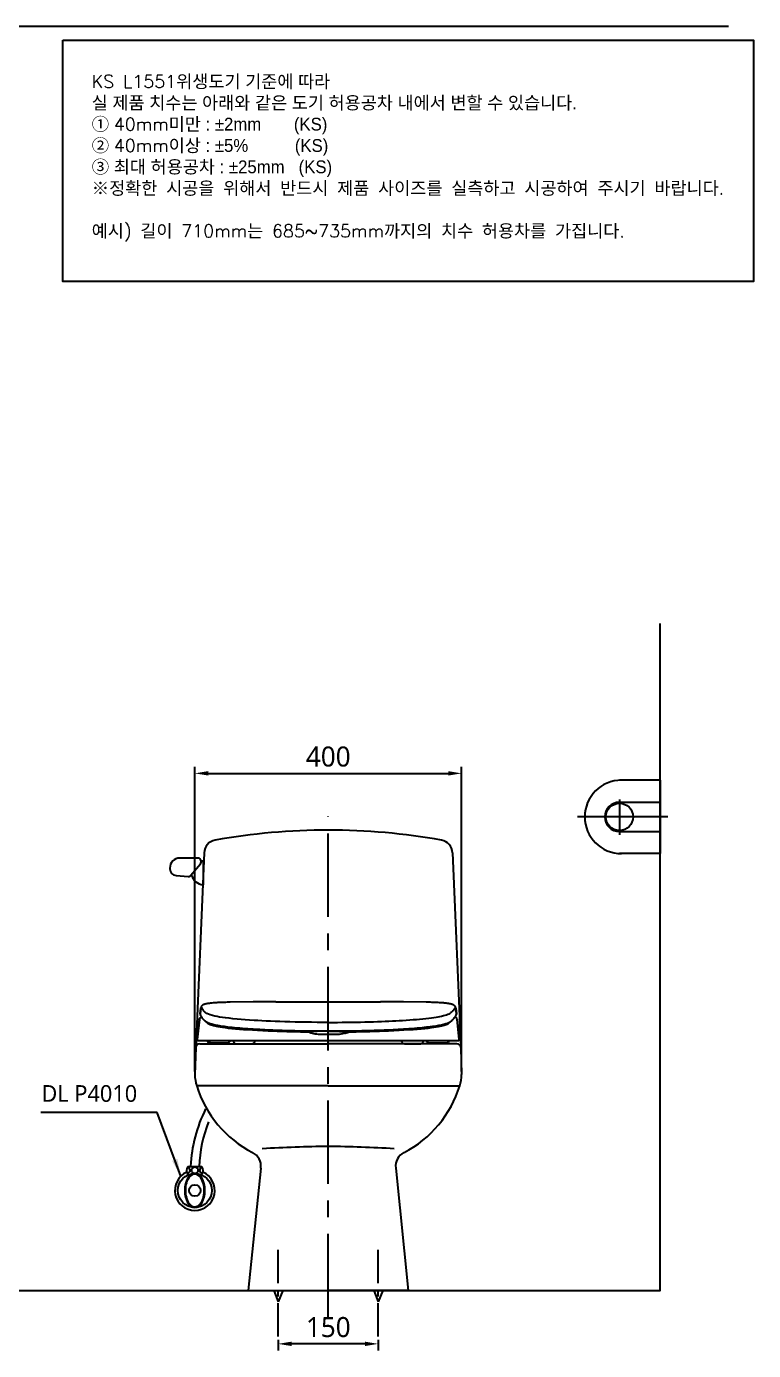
# Model space of a CAD drawing. Extents: x 3038 to 5344, y 55 to 2342.
# Drawn here: x 4255 to 5344, y 218 to 2203 of the extents above; entities that cross this region are included whole.
import ezdxf

# ---------------------------------------------------------------- set-up
doc = ezdxf.new("R2010")
doc.units = 0
doc.header["$LTSCALE"] = 20
doc.header["$MEASUREMENT"] = 0
doc.linetypes.add('CENTER', pattern=[2, 1.25, -0.25, 0.25, -0.25])
doc.layers.get('0').update_dxf_attribs({"linetype": 'CONTINUOUS'})
doc.layers.get('DEFPOINTS').update_dxf_attribs({"linetype": 'CONTINUOUS'})
for name, color, linetype in [('1', 1, 'CONTINUOUS'), ('2', 2, 'CONTINUOUS'), ('3', 3, 'CONTINUOUS'), ('4', 4, 'CONTINUOUS'), ('6', 6, 'CONTINUOUS'), ('CENTER', 2, 'CENTER'), ('FAUCET', 4, 'CONTINUOUS')]:
    doc.layers.add(name, color=color, linetype=linetype)
doc.styles.add('GHS', font='romans', dxfattribs={"bigfont": 'ghs'})
doc.styles.add('ROMANS', font='romans', dxfattribs={"height": 10.144927})
doc.styles.get("Standard").update_dxf_attribs({"font": 'NanumGothic.ttf'})
doc.dimstyles.new('ISO-25', dxfattribs={"dimtxt": 20, "dimasz": 20, "dimexe": 3, "dimexo": 1, "dimgap": 5, "dimtad": 1, "dimtoh": 1, "dimdec": 0, "dimtxsty": 'Standard', "dimcen": 0, "dimclrd": 3, "dimclre": 3, "dimclrt": 2, "dimadec": 0, "dimazin": 0, "dimtfac": 1, "dimtdec": 0, "dimtmove": 0, "dimatfit": 3, "dimfxl": 0, "dimarcsym": 0})
doc.dimstyles.get("Standard").update_dxf_attribs({"dimtxt": 2.7, "dimasz": 2, "dimexe": 2, "dimexo": 1, "dimgap": 1.5, "dimtad": 1, "dimlfac": 10, "dimzin": 0, "dimdsep": 46, "dimtxsty": 'Standard', "dimcen": 0, "dimclrt": 2, "dimadec": 0, "dimazin": 0, "dimtfac": 1, "dimtofl": 0, "dimtmove": 0, "dimatfit": 3, "dimfxl": 0, "dimtolj": 1, "dimtzin": 0, "dimarcsym": 0})

# ---------------------------------------------------------------- blocks, each defined once
blk = doc.blocks.new('*D39')
at = {"layer": '1', "color": 3, "lineweight": -2}
for p, q in [((4632, 233.9), (4632, 218)), ((4762, 228), (4652, 228)), ((4782, 233.9), (4782, 218))]:
    blk.add_line(p, q, dxfattribs=at)
at = {"layer": '1', "color": 3}
for points in [[(4652, 231.3), (4652, 224.7), (4632, 228)], [(4762, 231.3), (4762, 224.7), (4782, 228)]]:
    blk.add_solid(points, dxfattribs=at)
at = {"layer": 'DEFPOINTS', "color": 0}
for p in [(4632, 238.9), (4782, 238.9), (4632, 228)]:
    blk.add_point(p, dxfattribs=at)
at = {"layer": '1', "color": 2, "insert": (4707, 253), "char_height": 30, "attachment_point": 5}
blk.add_mtext('\\A1;150', dxfattribs=at)
blk = doc.blocks.new('*D27')
at = {"layer": '1', "color": 3, "lineweight": -2}
for p, q in [((4507.1, 636.3), (4507.1, 1093.3)), ((4906.9, 636.3), (4906.9, 1093.3)), ((4527.1, 1083.3), (4886.9, 1083.3))]:
    blk.add_line(p, q, dxfattribs=at)
at = {"layer": '1', "color": 3}
for points in [[(4527.1, 1086.6), (4527.1, 1080), (4507.1, 1083.3)], [(4886.9, 1086.6), (4886.9, 1080), (4906.9, 1083.3)]]:
    blk.add_solid(points, dxfattribs=at)
at = {"layer": 'DEFPOINTS', "color": 0}
for p in [(4906.9, 1083.3), (4507.1, 631.3), (4906.9, 631.3)]:
    blk.add_point(p, dxfattribs=at)
at = {"layer": '1', "color": 2, "insert": (4707, 1108.3), "char_height": 30, "attachment_point": 5}
blk.add_mtext('\\A1;400', dxfattribs=at)
blk = doc.blocks.new('*D30')
at = {"layer": '1', "color": 3, "lineweight": -2}
for p, q in [((4632, 233.9), (4632, 218)), ((4762, 228), (4652, 228)), ((4782, 233.9), (4782, 218))]:
    blk.add_line(p, q, dxfattribs=at)
at = {"layer": '1', "color": 3}
for points in [[(4652, 231.3), (4652, 224.7), (4632, 228)], [(4762, 231.3), (4762, 224.7), (4782, 228)]]:
    blk.add_solid(points, dxfattribs=at)
at = {"layer": 'DEFPOINTS', "color": 0}
for p in [(4632, 238.9), (4782, 238.9), (4632, 228)]:
    blk.add_point(p, dxfattribs=at)
at = {"layer": '1', "color": 2, "insert": (4707, 253), "char_height": 30, "attachment_point": 5}
blk.add_mtext('\\A1;150', dxfattribs=at)
blk = doc.blocks.new('A$C20BB425E')
at = {"color": 2, "ltscale": 50}
for p, q in [((196.4, 63), (196.4, 63)), ((5.3, 53.6), (4.3, 44.7)), ((388.5, 44.7), (387.5, 53.6)), ((3.4, 36.5), (0, 6.2)), ((392.8, 6.2), (389.4, 36.5)), ((1.1, 4.9), (10.3, 4.9)), ((10.3, 4.9), (26.4, 4.9)), ((26.4, 4.9), (95.1, 4.9)), ((95.1, 4.9), (297.7, 4.9)), ((297.7, 4.9), (366.4, 4.9)), ((366.4, 4.9), (382.4, 4.9)), ((382.4, 4.9), (391.7, 4.9))]:
    blk.add_line(p, q, dxfattribs=at)
for points in [[(29.2, 61.5), (27.4, 61.4), (25.5, 61.2), (23.8, 61.1), (22.1, 60.9), (20.9, 60.8), (19.7, 60.6), (18.6, 60.5), (17.8, 60.4), (17.3, 60.3), (17, 60.3), (16.7, 60.2), (16.4, 60.2), (16, 60.1), (15.5, 60.1), (15, 60), (14.4, 59.9), (13.8, 59.7), (13, 59.6), (12.2, 59.4), (11.5, 59.2), (11, 59.1), (10.7, 59), (10.4, 58.9), (10, 58.7), (9.6, 58.6), (9.2, 58.4), (8.9, 58.2), (8.5, 58.1), (8, 57.8), (7.6, 57.5), (7.2, 57.1), (6.8, 56.8), (6.5, 56.4), (6.3, 56.2), (6.1, 55.9), (5.9, 55.5), (5.7, 55), (5.5, 54.4), (5.3, 53.8)], [(49.6, 62.2), (47.5, 62.1), (45, 62.1), (42.6, 62), (40.4, 62), (38.2, 61.9), (36.2, 61.8), (34.3, 61.7), (32.5, 61.7), (30.9, 61.6), (29.4, 61.5), (29.2, 61.5)], [(118, 62.8), (83.8, 62.6), (49.6, 62.2)], [(49.6, 62.2), (49.6, 62.2)], [(49.6, 62.2), (49.6, 62.2)], [(49.6, 62.2), (49.6, 62.2)], [(118, 62.8), (157.2, 62.9), (196.4, 63)], [(196.4, 63), (235.6, 62.9), (274.8, 62.8)], [(343.2, 62.2), (309, 62.6), (274.8, 62.8)], [(358.1, 61.8), (356.6, 61.8), (354.2, 61.9), (351.6, 62), (349.5, 62.1), (347.4, 62.1), (345.1, 62.1), (343.2, 62.2)], [(387.5, 53.8), (387.3, 54.6), (387, 55.3), (386.7, 55.9), (386.4, 56.3), (386.2, 56.6), (386, 56.8), (385.8, 57), (385.3, 57.4), (384.8, 57.8), (384.3, 58.1), (383.8, 58.3), (383.5, 58.5), (383, 58.6), (382.6, 58.8), (382.2, 58.9), (381.9, 59), (381.5, 59.1), (381.1, 59.2), (380.6, 59.4), (380.1, 59.5), (379.4, 59.6), (378.9, 59.8), (378.3, 59.9), (377.7, 60), (377.2, 60.1), (376.7, 60.2), (376.3, 60.2), (375.9, 60.3), (375.4, 60.4), (374.8, 60.4), (374.2, 60.5), (373.5, 60.6), (372.8, 60.7), (372, 60.8), (371.1, 60.9), (370.1, 61), (368.9, 61.1), (367.6, 61.2), (366.2, 61.3), (364.6, 61.4), (362.9, 61.5), (361, 61.6), (358.9, 61.7), (358.1, 61.8)], [(6.1, 40.5), (6, 40.5), (5.8, 40.3), (5.5, 40.1), (5.3, 39.9), (5, 39.7), (4.7, 39.4), (4.4, 39), (4.1, 38.5), (3.8, 38), (3.5, 37.3), (3.4, 36.6)], [(3.4, 36.4), (3.5, 37.2), (3.9, 38), (4.3, 38.8), (5, 39.5), (5.7, 40.1), (6.2, 40.4)], [(4.3, 44.6), (5.3, 53.5)], [(4.3, 44.6), (4.3, 44.4), (4.3, 44.3)], [(4.3, 44.5), (4.3, 44.5), (4.3, 44.4)], [(4.3, 44.3), (4.3, 44.2)], [(4.3, 44.2), (4.4, 44.2), (4.4, 44), (4.5, 43.8), (4.6, 43.6), (4.6, 43.4), (4.7, 43.2), (4.8, 43.1), (4.8, 42.9), (4.9, 42.8), (4.9, 42.7), (5, 42.6), (5, 42.5), (5, 42.4), (5.1, 42.3), (5.1, 42.2), (5.2, 42), (5.3, 41.9), (5.4, 41.7), (5.5, 41.5), (5.6, 41.3), (5.7, 41.1), (5.9, 40.8), (6.1, 40.5), (6.3, 40.2), (6.5, 39.9), (6.7, 39.6), (6.9, 39.3), (7.1, 39), (8.1, 37.7), (9.3, 36.5), (10.5, 35.3), (10.7, 35.1), (11, 34.9), (11.2, 34.6), (11.4, 34.5), (11.6, 34.4), (11.7, 34.2), (11.9, 34.1), (12, 34), (12.2, 33.8), (12.3, 33.7), (12.4, 33.6), (12.5, 33.6), (12.6, 33.5), (12.7, 33.4), (12.8, 33.3), (13, 33.2), (13.1, 33.1), (13.3, 33), (13.5, 32.8), (13.7, 32.7), (14, 32.5), (14.3, 32.4), (14.5, 32.2), (14.8, 32.1), (15, 32), (15.2, 31.9), (15.4, 31.8), (15.6, 31.7), (15.9, 31.6), (16.3, 31.4), (16.8, 31.2), (17.4, 31), (17.9, 30.8), (18.5, 30.6), (19.2, 30.4), (19.8, 30.2), (20.5, 30), (21.9, 29.6), (23.4, 29.2), (25.1, 28.8), (26.8, 28.4), (28.6, 28), (30.6, 27.6), (32.8, 27.2), (35.1, 26.9), (37.6, 26.5), (40.2, 26.1), (43, 25.8), (46, 25.4), (49.2, 25), (52.6, 24.7), (56.1, 24.3), (59.8, 24), (63.7, 23.7), (67.6, 23.3), (71.7, 23), (75.9, 22.7), (80.3, 22.4), (83.6, 22.2), (87, 22), (90.4, 21.8), (93.8, 21.6), (97.4, 21.4), (101.1, 21.2), (104.9, 21), (109.1, 20.8), (113.5, 20.6), (118, 20.4), (122.7, 20.3), (127.4, 20.1), (132, 20), (136.6, 19.8), (141.4, 19.7), (146.2, 19.6), (151, 19.5), (155.9, 19.4), (160.5, 19.3), (165.1, 19.3), (166.5, 19.3), (167.9, 19.2), (169.4, 19.2), (171, 19.2), (172.8, 19.2), (174.8, 19.2), (176.9, 19.2), (179.2, 19.1), (181.7, 19.1), (184.4, 19.1), (187.1, 19.1), (190.1, 19.1), (193.2, 19.1), (196.4, 19.1)], [(5.3, 53.6), (5.3, 53.8)], [(5.3, 53.5), (5.3, 53.6)], [(6, 55.6), (6.1, 55.2), (6.2, 54.8), (6.4, 54.4), (6.6, 54), (6.7, 53.6), (6.9, 53.3), (7.1, 53), (7.2, 52.6), (7.3, 52.5), (7.4, 52.4), (7.4, 52.2), (7.5, 52.1), (7.6, 52), (7.7, 51.9), (7.7, 51.8), (7.9, 51.5), (8, 51.3), (8.2, 51.1), (8.3, 50.8), (8.5, 50.6), (8.7, 50.3), (8.9, 50.1), (9.1, 49.8), (9.3, 49.5), (9.6, 49.2), (9.8, 49), (10.1, 48.7), (10.4, 48.4), (10.7, 48.1), (11.1, 47.8), (11.5, 47.5), (11.8, 47.2), (12.2, 46.9), (12.6, 46.6), (13.1, 46.3)], [(196.4, 32), (188, 32), (179.6, 32), (171.2, 32.1), (163, 32.2), (154.8, 32.3), (146.8, 32.5), (139, 32.7), (131.3, 32.9), (123.9, 33.1), (116.7, 33.4), (109.8, 33.6), (103.2, 33.9), (97, 34.3), (91, 34.6), (85.2, 35), (78.3, 35.4), (71.8, 35.9), (65.6, 36.4), (59.7, 36.9), (53.4, 37.5), (47.7, 38.1), (42.4, 38.7), (37.7, 39.4), (33.4, 40), (29.8, 40.7), (26.6, 41.4), (22.7, 42.3), (19.4, 43.3), (16.7, 44.2), (14.6, 45.2), (13.1, 46.3)], [(196.4, 32), (203.4, 32), (210.4, 32), (217.4, 32.1), (224.3, 32.1), (231.2, 32.2), (238, 32.3), (244.7, 32.4), (251.2, 32.6), (257.7, 32.8), (264, 32.9), (270.1, 33.1), (276.1, 33.4), (281.8, 33.6), (287.4, 33.8), (292.7, 34.1), (297.9, 34.4), (302.8, 34.7), (307.6, 35), (313.1, 35.3), (318.4, 35.7), (323.5, 36.1), (328.4, 36.5), (333.1, 36.9), (338, 37.4), (342.7, 37.9), (347, 38.3), (351.1, 38.8), (354.8, 39.3), (358.1, 39.8), (361.1, 40.4), (363.8, 40.9), (366.2, 41.4), (369, 42.1), (371.6, 42.7), (373.8, 43.4), (375.8, 44.1), (377.4, 44.8), (378.7, 45.5), (379.7, 46.3)], [(196.4, 19.1), (199.9, 19.1), (203.2, 19.1), (206.3, 19.1), (209.3, 19.1), (212, 19.1), (214.6, 19.1), (216.8, 19.2), (218.9, 19.2), (220.8, 19.2), (222.5, 19.2), (224.1, 19.2), (226.6, 19.3), (229.2, 19.3), (231.7, 19.3), (234.3, 19.4), (236.9, 19.4), (241.8, 19.5), (246.6, 19.6), (251.4, 19.7), (256.2, 19.8), (260.8, 20), (265.4, 20.1), (270.4, 20.3), (275.3, 20.4), (280.1, 20.6), (284.7, 20.8), (289.2, 21), (293.6, 21.3), (297.5, 21.5), (301.4, 21.7), (305.2, 21.9), (308.9, 22.2), (312.5, 22.4), (316.9, 22.7), (321.2, 23), (325.4, 23.4), (329.4, 23.7), (333.2, 24), (336.9, 24.4), (340.3, 24.7), (343.6, 25.1), (346.8, 25.4), (349.8, 25.8), (352.7, 26.1), (355.4, 26.5), (357.9, 26.9), (360.2, 27.3), (362.3, 27.7), (364.2, 28), (366, 28.4), (367.7, 28.8), (369.4, 29.2), (371, 29.6), (372.5, 30.1), (373.9, 30.5), (375.1, 30.9), (376.3, 31.4), (376.7, 31.5), (377.1, 31.7), (377.4, 31.8), (377.7, 32), (377.9, 32.1), (378.1, 32.2), (378.4, 32.3), (378.6, 32.4), (378.8, 32.5), (379, 32.7), (379.2, 32.8), (379.4, 32.9), (379.6, 33.1), (379.8, 33.2), (379.9, 33.3), (380.1, 33.4), (380.2, 33.5), (380.3, 33.5), (380.4, 33.6), (380.5, 33.7), (380.6, 33.8), (380.7, 33.9), (380.8, 34), (381, 34.1), (381.1, 34.3), (381.3, 34.4), (381.4, 34.5), (381.7, 34.8), (382, 35), (382.2, 35.2), (382.5, 35.5), (383.3, 36.3), (384.1, 37.1), (385, 38.1), (385.8, 39.1), (386, 39.5), (386.3, 39.8), (386.5, 40.2), (386.7, 40.5), (386.9, 40.8), (387.1, 41.1), (387.2, 41.3), (387.3, 41.5), (387.4, 41.8), (387.5, 42), (387.6, 42.2), (387.8, 42.4), (387.8, 42.5), (387.9, 42.6), (387.9, 42.7), (388, 42.9), (388, 43), (388.1, 43.2), (388.1, 43.3), (388.2, 43.5), (388.3, 43.7), (388.4, 43.9), (388.4, 44.2), (388.5, 44.2)], [(386.8, 55.6), (386.8, 55.6), (386.4, 54.4), (385.9, 53.3), (385.3, 52.2), (384.7, 51.2), (384.1, 50.3), (383.5, 49.5), (382.8, 48.8), (382.1, 48.1), (381.3, 47.4), (380.5, 46.8), (379.7, 46.3)], [(389.4, 36.4), (389.3, 37.2), (388.9, 38.1), (388.4, 38.8), (387.8, 39.5), (387.1, 40.1), (386.6, 40.4)], [(389.4, 36.6), (389.2, 37.3), (389, 38), (388.7, 38.7), (388.3, 39.1), (388, 39.5), (387.7, 39.8), (387.5, 40), (387.3, 40.2), (386.8, 40.4), (386.7, 40.5)], [(387.5, 53.6), (387.5, 53.8)], [(387.5, 53.5), (387.5, 53.6)], [(387.5, 53.5), (388.5, 44.6)], [(388.5, 44.8), (388.5, 44.7)], [(388.5, 44.5), (388.5, 44.6), (388.5, 44.8)], [(388.5, 44.7), (388.5, 44.6)], [(388.5, 44.6), (388.5, 44.4), (388.5, 44.2)], [(388.5, 44.2), (388.5, 44.3)], [(0, 6.1), (0.2, 7.7), (0.4, 9.3), (0.5, 10.9), (0.7, 12.4), (0.9, 13.9), (1, 15), (1.1, 16), (1.2, 17.3), (1.4, 18.7), (1.6, 20.3), (1.8, 21.9), (1.9, 23.4), (2.1, 25.1), (2.3, 26.8), (2.5, 28.2), (2.6, 29.7), (2.8, 31.4), (3, 33.1), (3.2, 34.7), (3.4, 36.4)], [(16.6, 29.9), (14.5, 31.6), (13, 33.2)], [(31.6, 25.2), (29.1, 25.7), (26.7, 26.2), (24.6, 26.7), (22.7, 27.2), (21.1, 27.8), (19.6, 28.3), (18.4, 28.8), (17.4, 29.4), (16.6, 29.9)], [(98.1, 19.3), (90.3, 19.7), (82.9, 20.1), (75.9, 20.6), (69.3, 21), (63.1, 21.5), (57.3, 22), (51.9, 22.5), (47, 23), (42.4, 23.6), (38.4, 24.1), (34.8, 24.6), (31.6, 25.2)], [(361.2, 25.2), (358, 24.6), (354.4, 24.1), (350.4, 23.6), (345.8, 23), (340.9, 22.5), (335.5, 22), (329.7, 21.5), (323.5, 21), (316.8, 20.6), (309.8, 20.1), (302.5, 19.7), (294.7, 19.3)], [(376.2, 29.9), (375.4, 29.3), (374.4, 28.8), (373.1, 28.3), (371.6, 27.7), (369.9, 27.2), (368.1, 26.7), (366, 26.2), (363.7, 25.7), (361.2, 25.2)], [(379.8, 33.2), (378.2, 31.6), (376.2, 29.9)], [(389.4, 36.4), (390.5, 27), (391.7, 16.2), (392.8, 6.1)], [(0, 5.7), (0, 5.9), (0, 6.1)], [(0.1, 6), (0, 6.1)], [(0, 5.8), (0, 5.7)], [(0, 5.7), (0.1, 5.5), (0.2, 5.3), (0.3, 5.2)], [(0.1, 5.9), (0.1, 5.5), (0.4, 5.2), (0.7, 5), (0.9, 4.9)], [(0.3, 5.2), (0.5, 5.1), (0.8, 4.9)], [(0.8, 4.9), (0.9, 4.9)], [(0.9, 4.9), (1.1, 4.9)], [(16.6, 2.3), (16.3, 2.5)], [(16.4, 2.5), (16.3, 2.5)], [(16.3, 2.5), (16.4, 2.5)], [(16.4, 2.5), (16.6, 2.3), (17.3, 1.9), (18, 1.6), (18.6, 1.5)], [(18.8, 1.5), (18.5, 1.5)], [(18.6, 1.5), (18.7, 1.5), (18.8, 1.5)], [(18.6, 1.5), (18.8, 1.5), (19, 1.5), (19.3, 1.5), (19.6, 1.5)], [(18.6, 1.5), (18.8, 1.5), (18.8, 1.5)], [(18.8, 1.5), (19, 1.5)], [(19.7, 1.5), (19.5, 1.5)], [(19.7, 1.5), (19.5, 1.5)], [(44.7, 1.5), (44.9, 1.5)], [(44.9, 1.5), (45.2, 1.5), (45.5, 1.5), (45.7, 1.5), (45.8, 1.5)], [(45.8, 1.5), (46.6, 1.7), (47.3, 2), (48, 2.4), (48.1, 2.5)], [(48, 2.4), (48.5, 2.9), (49, 3.4), (49.5, 4.2), (50, 4.9)], [(53.2, 4.9), (53.3, 4.6), (53.7, 3.6), (54.2, 2.7), (54.9, 1.8), (55.4, 1.2)], [(55.4, 1.2), (55.4, 1.2)], [(55.4, 1.2), (55.4, 1.2), (55.4, 1.2)], [(55.4, 1.2), (55.4, 1.2)], [(55.4, 1.2), (55.7, 0.9), (56.4, 0.5), (56.8, 0.3), (57.1, 0.2), (57.5, 0.1), (57.9, 0)], [(55.5, 1.1), (55.4, 1.2)], [(57.9, 0), (58.2, 0), (58.4, 0)], [(82.2, 0), (82.4, 0), (82.6, 0)], [(82.2, 0), (82.4, 0), (82.6, 0)], [(82.4, 0), (82.4, 0), (82.2, 0)], [(82.6, 0), (83, 0.1), (83.4, 0.2), (83.7, 0.3), (84.1, 0.5), (84.4, 0.7), (84.8, 0.9), (85.1, 1.2)], [(85.1, 1.2), (85, 1.1)], [(85.1, 1.2), (85.6, 1.8), (86.3, 2.7), (86.8, 3.6), (87.2, 4.6), (87.3, 4.9)], [(165.5, 17.3), (160.1, 17.4), (154.7, 17.5), (149.5, 17.6), (144.2, 17.7), (139.1, 17.8), (134.1, 17.9), (129.2, 18.1), (124.3, 18.2), (119.6, 18.4), (115, 18.6), (110.6, 18.7), (106.3, 18.9), (102.1, 19.1), (98.1, 19.3)], [(196.4, 18.9), (195.8, 18.9), (195.1, 18.9), (194.3, 18.9), (193.4, 18.9), (192.5, 18.9), (191.4, 18.8), (190.5, 18.8), (189.8, 18.8), (189.2, 18.8), (188.7, 18.8), (188.4, 18.8), (187.9, 18.8), (187.3, 18.8), (186.7, 18.8), (185.9, 18.7), (185, 18.7), (184.3, 18.7), (183.6, 18.7), (183, 18.7), (182.4, 18.6), (181.7, 18.6), (181, 18.6), (180.2, 18.6), (179.5, 18.5), (178.5, 18.5), (177.5, 18.4), (176.6, 18.4), (175.6, 18.3), (175.3, 18.3), (175, 18.3), (174.7, 18.2), (174.3, 18.2), (174, 18.2), (173.4, 18.1), (172.5, 18.1), (171.8, 18), (171.2, 18), (170.6, 17.9), (170.2, 17.9), (169.9, 17.8), (169.9, 17.8), (169.6, 17.8), (169.3, 17.8), (169, 17.7), (168.7, 17.7), (168.4, 17.7), (166.9, 17.5), (165.5, 17.3)], [(170.5, 15.6), (170.4, 15.7), (170.1, 15.8), (169.8, 16), (169.4, 16.3), (169.1, 16.4), (168.8, 16.5), (168.5, 16.6), (168.2, 16.8), (166.9, 17.1), (165.5, 17.3)], [(196.4, 13.6), (192.7, 13.6), (188.9, 13.6), (185.2, 13.7), (181.6, 13.9), (179.3, 14.1), (177, 14.3), (174.8, 14.7), (172.6, 15.1), (170.5, 15.6)], [(196.4, 18.9), (200.2, 18.9), (204, 18.8), (207.7, 18.7), (211.4, 18.6), (212.6, 18.6), (213.7, 18.5), (214.9, 18.4), (216.1, 18.4), (217.2, 18.3), (218.4, 18.2), (219.7, 18.1), (223.6, 17.8), (227.3, 17.3)], [(222.3, 15.6), (220, 15.1), (217.7, 14.6), (215.3, 14.3), (212.9, 14), (210.5, 13.9), (208.1, 13.7), (204.2, 13.6), (200.3, 13.6), (196.4, 13.6)], [(196.4, 0), (196.4, 0.9), (196.4, 2.2), (196.4, 3.4)], [(222.3, 15.6), (222.6, 15.8), (222.9, 16), (223.2, 16.1), (223.5, 16.3), (223.8, 16.4), (224.2, 16.6), (224.6, 16.7), (225, 16.9), (225.6, 17), (226.2, 17.2), (226.7, 17.3), (227.3, 17.3)], [(294.7, 19.3), (290.7, 19.1), (286.5, 18.9), (282.2, 18.7), (277.7, 18.6), (273.2, 18.4), (268.5, 18.2), (263.6, 18.1), (258.7, 17.9), (253.7, 17.8), (248.5, 17.7), (243.3, 17.6), (238.1, 17.5), (232.7, 17.4), (227.3, 17.3)], [(305.5, 4.9), (305.7, 4.3), (306.1, 3.4), (306.6, 2.5), (307.2, 1.7), (307.7, 1.2)], [(307.7, 1.2), (307.7, 1.2)], [(307.7, 1.2), (308, 0.9), (308.7, 0.5), (309.4, 0.2), (310.1, 0)], [(310.6, 0), (310.4, 0), (310.1, 0)], [(334, 0), (334.3, 0), (334.6, 0), (334.9, 0)], [(334.5, 0), (334.7, 0), (334.9, 0)], [(334.9, 0), (335.7, 0.2), (336, 0.3), (336.4, 0.4), (336.7, 0.6), (337, 0.9), (337.3, 1.1), (337.4, 1.2)], [(337.3, 1.2), (337.9, 1.8), (338.6, 2.7), (339.1, 3.6), (339.5, 4.6), (339.6, 4.9)], [(337.3, 1.1), (337.4, 1.2)], [(337.3, 1.1), (337.3, 1.2)], [(342.8, 4.9), (342.9, 4.7), (343.5, 3.9), (344.1, 3.1), (344.8, 2.4)], [(344.7, 2.5), (344.8, 2.4), (345.5, 2), (346.2, 1.7), (347, 1.5)], [(347, 1.5), (347.1, 1.5), (347.3, 1.5), (347.6, 1.5), (347.9, 1.5)], [(348.1, 1.5), (347.9, 1.5)], [(373.1, 1.5), (373.2, 1.5)], [(373.2, 1.5), (373.5, 1.5), (373.8, 1.5), (374, 1.5), (374.2, 1.5)], [(374.2, 1.5), (374.9, 1.7), (374.9, 1.7)], [(374.9, 1.7), (375.2, 1.8), (375.9, 2.1), (376.4, 2.5)], [(391.7, 4.9), (391.9, 4.9)], [(391.9, 4.9), (392.1, 5), (392.4, 5.2), (392.7, 5.5), (392.7, 5.9)], [(391.9, 4.9), (392.1, 5)], [(392.1, 5), (392.2, 5), (392.5, 5.2), (392.6, 5.4), (392.8, 5.7)], [(392.8, 6.1), (392.7, 6)], [(392.8, 6.2), (392.8, 6.3)], [(392.8, 6.1), (392.8, 6.2)], [(392.8, 5.7), (392.8, 5.9), (392.8, 6.1)]]:
    blk.add_lwpolyline(points, dxfattribs=at)
for centre, major_axis, start_param, end_param in [((1.1, 5.9), (0, 1), 1.466077, 1.570796), ((391.7, 5.9), (0, -1), 1.570796, 1.675516)]:
    blk.add_ellipse(centre, major_axis=major_axis, ratio=0.999757, start_param=start_param, end_param=end_param, dxfattribs=at)
for points in [[(14.4, 4.9), (14.9, 4.1), (15.5, 3.2), (16.3, 2.5)], [(19, 1.5), (19, 1.5), (19, 1.5), (19, 1.5)], [(19.7, 1.5), (19.9, 1.5), (20.2, 1.5), (20.5, 1.5)], [(20.5, 1.5), (22.2, 1.5), (24, 1.5), (25.9, 1.5)], [(25.9, 1.5), (28, 1.5), (32.2, 1.5), (36.4, 1.5), (38.5, 1.5)], [(38.5, 1.5), (40.4, 1.5), (42.2, 1.5), (43.9, 1.5)], [(43.9, 1.5), (44.2, 1.5), (44.5, 1.5), (44.7, 1.5)], [(348.1, 1.5), (348.3, 1.5), (348.6, 1.5), (348.9, 1.5)], [(348.9, 1.5), (350.6, 1.5), (352.4, 1.5), (354.3, 1.5)], [(354.3, 1.5), (356.4, 1.5), (360.6, 1.5), (364.8, 1.5), (366.8, 1.5)], [(366.8, 1.5), (368.8, 1.5), (370.6, 1.5), (372.3, 1.5)], [(372.3, 1.5), (372.6, 1.5), (372.9, 1.5), (373.1, 1.5)], [(378.4, 4.9), (377.9, 4.1), (377.3, 3.2), (376.4, 2.5)], [(58.4, 0), (58.4, 0), (58.5, 0), (58.6, 0)], [(58.6, 0), (58.8, 0), (59.3, 0), (59.9, 0), (60.2, 0)], [(60.2, 0), (60.5, 0), (60.8, 0), (61.2, 0)], [(61.2, 0), (63.1, 0), (65.1, 0), (67, 0)], [(67, 0), (69.1, 0), (73.1, 0), (76.5, 0), (78.1, 0)], [(78.1, 0), (79.5, 0), (80.8, 0), (81.8, 0)], [(81.8, 0), (81.9, 0), (82.1, 0), (82.2, 0)], [(82.2, 0), (82.2, 0), (82.3, 0), (82.3, 0)], [(310.5, 0), (310.5, 0), (310.6, 0), (310.6, 0)], [(310.6, 0), (310.7, 0), (310.8, 0), (311, 0)], [(311, 0), (312, 0), (313.3, 0), (314.7, 0)], [(314.7, 0), (316.3, 0), (319.7, 0), (323.7, 0), (325.8, 0)], [(325.8, 0), (327.7, 0), (329.7, 0), (331.6, 0)], [(331.6, 0), (332, 0), (332.3, 0), (332.6, 0)]]:
    blk.add_open_spline(points, degree=3, dxfattribs=at)
for points, knots in [([(19, 1.5), (19, 1.5), (19.2, 1.5), (19.5, 1.5), (19.7, 1.5)], [0.1249058, 0.1249058, 0.1249058, 0.1249058, 0.5, 1, 1, 1, 1]), ([(44.7, 1.5), (44.9, 1.5), (45.3, 1.5), (45.4, 1.5), (45.4, 1.5)], [0, 0, 0, 0, 0.25, 0.4999954, 0.4999954, 0.4999954, 0.4999954]), ([(196.4, 3.4), (196.4, 3.4), (196.4, 3.9), (196.4, 4.5), (196.4, 4.9)], [0, 0, 0, 0, 0.00250847, 0.03856434, 0.03856434, 0.03856434, 0.03856434]), ([(58.3, 0), (58.3, 0), (58.3, 0), (58.3, 0), (58.4, 0)], [0.3247063, 0.3247063, 0.3247063, 0.3247063, 0.5, 0.6790387, 0.6790387, 0.6790387, 0.6790387]), ([(332.6, 0), (332.9, 0), (333.5, 0), (333.9, 0), (334, 0)], [0, 0, 0, 0, 0.25, 0.4339289, 0.4339289, 0.4339289, 0.4339289]), ([(334, 0), (334.1, 0), (334.3, 0), (334.5, 0), (334.5, 0), (334.5, 0)], [0.4339289, 0.4339289, 0.4339289, 0.4339289, 0.5, 0.75, 0.8336014, 0.8336014, 0.8336014, 0.8336014])]:
    blk.add_open_spline(points, degree=3, knots=knots, dxfattribs=at)

msp = doc.modelspace()

# ---------------------------------------------------------------- linework, layer by layer
at = {"color": 7}
for p in [(4587, 308), (4827, 308)]:
    msp.add_line(p, (4707, 308), dxfattribs=at)
for p, q in [((4625.2, 308), (4632, 290.8)), ((4625.2, 308), (4632, 290.8)), ((4638.8, 308), (4632, 290.8)), ((4638.8, 308), (4632, 290.8)), ((4775.2, 308), (4782, 290.8)), ((4775.2, 308), (4782, 290.8)), ((4788.8, 308), (4782, 290.8)), ((4788.8, 308), (4782, 290.8))]:
    msp.add_line(p, q)
at = {"layer": '1'}
for p, q in [((5143.4, 1044.1), (5143.4, 991.1)), ((5216.1, 1018), (5080.6, 1018))]:
    msp.add_line(p, q, dxfattribs=at)
at = {"layer": '1', "color": 1, "linetype": 'CENTER', "ltscale": 5}
msp.add_line((4707, 268), (4707, 1018.8), dxfattribs=at)
at = {"layer": '1', "color": 0}
for p, q in [((4520.9, 964.3), (4508.3, 672.3)), ((4893.1, 964.3), (4905.7, 672.3)), ((4514.3, 678), (4707, 678)), ((4899.7, 678), (4707, 678)), ((4508.3, 672.2), (4507.1, 631.9)), ((4905.7, 672.2), (4906.9, 631.9)), ((4707, 614.8), (4510, 614.8)), ((4707, 614.8), (4904, 614.8)), ((4605.9, 491.6), (4587.1, 308)), ((4808.1, 491.6), (4826.9, 308)), ((4587.1, 308), (4707, 308)), ((4826.9, 308), (4707, 308))]:
    msp.add_line(p, q, dxfattribs=at)
for centre, radius, start, end in [((4706.7, 37.9), 960.3, 89.982, 100.1617), ((4707.3, 37.9), 960.3, 79.8383, 90.018), ((4540.9, 963.5), 20, 100.3734, 177.518), ((4873.1, 963.5), 20, 2.482, 79.6266), ((4514.3, 672), 6, 89.9294, 178.3765), ((4899.7, 672), 6, 1.6235, 90.0706), ((4555.6, 631.3), 48.5, 179.2714, 199.8752), ((4858.4, 631.3), 48.5, 340.1248, 0.7286), ((4669.2, 663), 166.3, 196.8259, 242.9208), ((4744.8, 663), 166.3, 297.0792, 343.1741), ((4733.8, -1640.8), 2165, 90.7087, 93.3309), ((4680.2, -1640.8), 2165, 86.6691, 89.2913), ((4583.1, 494.4), 23, 353.0669, 62.9208), ((4830.9, 494.4), 23, 117.0792, 186.9331)]:
    msp.add_arc(centre, radius, start, end, dxfattribs=at)
at = {"layer": '1', "color": 252, "linetype": 'Continuous'}
msp.add_open_spline([(4707, 308), (4707, 308), (4707, 308)], degree=2, dxfattribs=at)
at = {"layer": '3'}
msp.add_lwpolyline([(4309.2, 2182.4), (5344.3, 2182.4), (5344.3, 1820.9), (4309.2, 1820.9)], close=True, dxfattribs=at)
at = {"layer": '4'}
for p, q in [((5204.4, 1073), (5143.4, 1073)), ((5204.4, 1073), (5204.4, 963)), ((5143.4, 1040), (5204.4, 1040)), ((5143.4, 996), (5204.4, 996)), ((5204.4, 963), (5143.4, 963)), ((4496.5, 494), (4500.6, 494)), ((4496.5, 481.3), (4496.5, 482)), ((4496.5, 482), (4498.4, 482)), ((4497.7, 481.8), (4497.7, 482)), ((4500.6, 494), (4517.5, 494)), ((4515.6, 482), (4517.5, 482)), ((4516.2, 481.8), (4516.2, 482)), ((4517.5, 481.3), (4517.5, 482))]:
    msp.add_line(p, q, dxfattribs=at)
for centre, radius in [((5143.4, 1018), 20.4), ((4507, 458), 25.5), ((4507, 458), 8.62)]:
    msp.add_circle(centre, radius, dxfattribs=at)
for centre, radius, start, end in [((5146.4, 1018), 55, 90, 270), ((5143.4, 1018), 22, 90, 270), ((4713, 484.4), 212.6, 153.1997, 177.4008), ((4725.7, 484.4), 212.6, 158.9845, 177.4008), ((4507, 458), 30, 113.9173, 66.0827), ((4504.5, 488), 10, 143.1301, 216.8699), ((4509.5, 488), 10, 323.1301, 36.8699)]:
    msp.add_arc(centre, radius, start, end, dxfattribs=at)
at = {"layer": '4', "extrusion": (0, 0, -1)}
for centre, major_axis, ratio in [((4507, 458), (0, 25.5), 0.596529), ((4507, 488.2), (-5.23, 0), 0.866391)]:
    msp.add_ellipse(centre, major_axis=major_axis, ratio=ratio, dxfattribs=at)
for centre, start_param, end_param in [((4494.3, 488.2), 1.824119, 4.49897), ((4519.8, 488.2), 4.942097, 7.58465)]:
    msp.add_ellipse(centre, major_axis=(-5.23, 0), ratio=0.866391, start_param=start_param, end_param=end_param, dxfattribs=at)
at = {"layer": '4'}
msp.add_open_spline([(4507, 482.5), (4509.1, 482.5), (4511.2, 481.7), (4515.1, 478.5), (4516.8, 476), (4519.6, 470), (4520.5, 466.4), (4521.4, 458.9), (4521.3, 455), (4520, 447.6), (4518.9, 444.2), (4515.9, 438.6), (4514, 436.4), (4510, 433.8), (4507.9, 433.3), (4503.7, 433.9), (4501.7, 435), (4497.9, 438.9), (4496.3, 441.6), (4493.9, 448), (4493.1, 451.7), (4492.6, 459.3), (4492.9, 463.2), (4494.5, 470.3), (4495.8, 473.6), (4499.1, 478.7), (4501.1, 480.5), (4504.4, 482.2), (4505.7, 482.5), (4507, 482.5)], degree=3, knots=[0, 0, 0, 0, 0.46111, 0.46111, 0.922219, 0.922219, 1.383329, 1.383329, 1.844439, 1.844439, 2.305549, 2.305549, 2.766658, 2.766658, 3.227768, 3.227768, 3.688878, 3.688878, 4.149988, 4.149988, 4.611097, 4.611097, 5.072207, 5.072207, 5.533317, 5.533317, 5.994427, 5.994427, 6.283185, 6.283185, 6.283185, 6.283185], dxfattribs=at)
at = {"layer": '6'}
msp.add_lwpolyline([(5307, 2203), (3307, 2203), (3307, 308), (5204.4, 308), (5204.4, 1308)], dxfattribs=at)
at = {"layer": 'CENTER', "color": 2, "linetype": 'CENTER', "ltscale": 2}
for p, q in [((4632, 238.9), (4632, 372.4)), ((4632, 238.9), (4632, 372.4)), ((4782, 238.9), (4782, 372.4)), ((4782, 238.9), (4782, 372.4))]:
    msp.add_line(p, q, dxfattribs=at)
at = {"layer": 'FAUCET'}
msp.add_line((4511.8, 956.3), (4484.6, 956.3), dxfattribs=at)
at = {"layer": 'FAUCET', "color": 4}
for p, q in [((4469.6, 941.3), (4469.6, 940)), ((4515.3, 947.1), (4501, 930.3)), ((4516.4, 951.5), (4516.4, 950.2)), ((4519.6, 951.5), (4516.4, 951.5)), ((4519.6, 951.5), (4519.6, 948.4)), ((4519.6, 948.4), (4519.6, 919.5)), ((4478.8, 930), (4497.2, 928.6)), ((4519.6, 919.5), (4519.6, 916.3))]:
    msp.add_line(p, q, dxfattribs=at)
at = {"layer": 'FAUCET'}
msp.add_arc((4484.6, 941.3), 15, 90, 180, dxfattribs=at)
at = {"layer": 'FAUCET', "color": 4}
for centre, radius, start, end in [((4511.6, 951.5), 4.78, 0, 92.6026), ((4479.6, 940), 10, 180, 265.6127), ((4511.6, 950.2), 4.78, 319.7636, 0), ((4497.4, 933.4), 4.78, 267.3974, 319.7636), ((4521.4, 936.7), 20.5, 195.872, 264.8736)]:
    msp.add_arc(centre, radius, start, end, dxfattribs=at)

# ---------------------------------------------------------------- block references
at = {"layer": '1', "color": 0}
msp.add_blockref('A$C20BB425E', (4510.6, 678), dxfattribs=at)

# ---------------------------------------------------------------- texts
at = {"layer": '2', "attachment_point": 4}
for s, insert, char_height, style in [('{\\Fromans|c129;KS L1551\\fGulim|b0|i0|c129|p50;위생도기 기준에 따라 \\P실 제품 치수는 아래와 같은 도기 허용공차 내에서 변할 수 있습니다. \\Fromans|c129;\\P\\fGulim|b0|i0|c129|p50;① \\Fromans|c129;40mm\\fGulim|b0|i0|c129|p50;미만 : ±2mm       (KS)\\Fromans|c129; \\P\\fGulim|b0|i0|c129|p50;② \\Fromans|c129;40mm\\fGulim|b0|i0|c129|p50;이상 : ±5%          (KS)\\Fromans|c129;\\P\\fGulim|b0|i0|c129|p50;③ 최대 허용공차 : ±25mm   (KS)}\\P※정확한 시공을 위해서 반드시 제품 사이즈를 실측하고 시공하여 주시기 바랍니다.\\P\\P예시) 길이 710mm는 685~735mm까지의 치수 허용차를 가집니다.', (4352.4, 2005.4), 19.2, 'ROMANS'), ('{\\fNanumGothic|b0|i0|c129|p50;DL P4010}', (4277.1, 603.2), 25, 'GHS')]:
    msp.add_mtext(s, dxfattribs=dict(at, insert=insert, char_height=char_height, style=style))

# ---------------------------------------------------------------- dimensions: what is measured, and where the dimension line sits
at = {"layer": '1'}
for base, p1, p2, picture, middle in [((4906.9, 1083.3), (4507.1, 631.3), (4906.9, 631.3), '*D27', (4707, 1108.3)), ((4632, 228), (4782, 238.9), (4632, 238.9), '*D39', (4707, 253)), ((4632, 228), (4782, 238.9), (4632, 238.9), '*D30', (4707, 253))]:
    dim = msp.add_linear_dim(base=base, p1=p1, p2=p2, dimstyle='Standard', override={"dimtxt": 30, "dimasz": 20, "dimexe": 10, "dimexo": 5, "dimgap": 10, "dimtoh": 1, "dimdec": 0, "dimlfac": 1, "dimrnd": 0.5, "dimzin": 8, "dimclrd": 3, "dimclre": 3, "dimtdec": 0, "dimarcsym": 1}, dxfattribs=at)
    dim.commit()
    dim.dimension.update_dxf_attribs({"geometry": picture, "text_midpoint": middle})

# ---------------------------------------------------------------- leaders
at = {"color": 3}
msp.add_leader([(4486, 479.5), (4450.4, 575), (4276.1, 575)], dimstyle='ISO-25', override={"dimscale": 1.3, "dimgap": 5, "dimtad": 0, "dimarcsym": 1}, dxfattribs=at)

doc.saveas('drawing.dxf')
